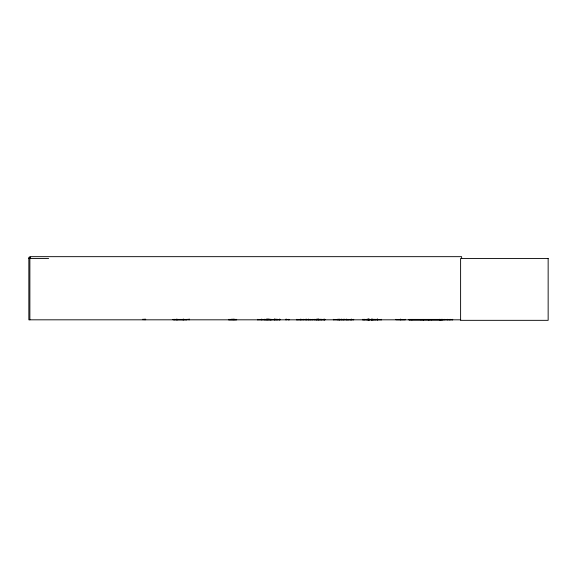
<?xml version="1.0" encoding="UTF-8"?>
<svg xmlns="http://www.w3.org/2000/svg" width="577" height="577" viewBox="0 0 577 577"><rect width="100%" height="100%" fill="white"/><g stroke="black" fill="none" stroke-linecap="round" stroke-linejoin="round"><path stroke-width="0.87" d="M363.445 319.817L363.51 319.305M372.655 319.795L372.72 319.305M362.623 319.737L362.63 319.305L362.551 319.817L381.548 319.766M371.711 319.795L371.703 319.175M371.783 319.737L371.905 319.175M333.362 319.737L353.593 319.752M374.495 319.752L374.473 319.305M228.651 319.817L236.548 319.752M296.578 319.817L303.12 319.752M408.963 319.795L409.122 319.406L443.122 319.406L443.338 319.795M423.338 319.766L422.919 319.817L423.107 319.406L423.525 319.795M423.453 319.781L423.677 319.571M428.783 319.795L428.35 319.802L428.567 319.406L429.367 319.766L429.137 319.406L428.906 319.781M430.976 319.593L431.163 319.795M440.388 319.795L439.955 319.802L440.164 319.406L440.972 319.766L440.741 319.406L440.511 319.781M443.122 319.406L442.934 319.817L409.309 319.809L409.122 319.406M441.686 319.752L441.715 319.348M449.721 319.752L449.757 319.348L449.786 319.817M409.54 319.795L409.692 319.571M420.698 319.593L420.568 319.795M421.268 319.593L421.138 319.795M431.704 319.809L431.546 319.593M343.676 319.752L343.719 319.348L343.769 319.817M276.83 319.752L276.91 319.045M277.068 319.752L277.119 319.348L277.162 319.817M257.457 319.752L279.982 319.752M347.397 319.752L347.448 319.348L347.498 319.817M373.752 319.752L373.802 319.348M439.58 319.752L439.631 319.348M276.736 319.752L276.794 319.348M321.439 319.752L321.497 319.348M324.526 319.752L324.584 319.348M316.225 319.752L316.29 319.348M30.653 257.313L28.85 257.313L28.85 319.817L460.72 319.817M28.85 258.474L48.641 258.474M173.158 319.413L184.712 319.413M313.52 319.413L325.067 319.413M173.136 319.579L184.734 319.564M313.499 319.564L325.096 319.579M173.143 319.781L186.667 319.795M285.608 319.348L289.265 319.766M303.805 319.817L303.805 319.305L303.855 319.687L312.662 319.795M313.506 319.781L325.082 319.781M408.891 319.781L452.801 319.766M339.673 319.752L339.608 319.348M371.516 319.752L371.458 319.348M368.753 319.752L368.826 319.175M288.918 319.752L288.853 319.348M447.839 319.752L447.781 319.348M375.54 319.752L375.49 319.348M310.159 319.752L310.116 319.348M306.142 319.817L306.07 319.175M265.341 319.752L265.297 319.348M350.419 319.752L350.376 319.348L350.326 319.817M344.101 319.752L344.195 319.175M343.827 319.737L343.885 319.175M270.837 319.752L270.793 319.348M264.475 319.752L264.482 319.305M374.805 319.752L374.819 319.305M442.71 319.795L442.263 319.305M450.341 319.737L450.305 319.305M364.13 319.737L364.116 319.305M373.86 319.752L373.838 319.305M461.622 258.474L461.622 256.664L29.867 256.664L29.867 319.817M452.368 319.305L452.368 319.817M447.723 319.305L447.723 319.817M444.326 319.305L444.326 319.817M441.751 319.305L441.751 319.817M439.688 319.305L439.688 319.817M405.249 319.305L405.249 319.817L395.973 319.752L395.973 319.305M400.77 319.175L400.77 319.817M400.452 319.175L400.452 319.817M381.209 319.305L381.159 319.817M377.589 319.175L377.589 319.817M377.387 319.175L377.387 319.817M377.25 319.175L377.25 319.817M377.012 319.175L377.012 319.817M375.439 319.305L375.439 319.817M373.276 319.305L373.276 319.817M372.367 319.305L372.367 319.817M372.28 319.175L372.28 319.817M372.042 319.175L372.042 319.817M371.79 319.305L371.79 319.817M371.393 319.305L371.393 319.817M369.273 319.175L369.273 319.817M368.934 319.175L368.948 319.817M368.436 319.175L368.4 319.817L368.393 319.175M368.083 319.175L368.09 319.817M367.535 319.175L367.535 319.817M367.217 319.175L367.217 319.817M366.171 319.305L366.171 319.817M364.628 319.305L364.628 319.817M353.687 319.305L353.687 319.817M351.465 319.175L351.465 319.817M351.256 319.175L351.256 319.817M346.431 319.175L346.431 319.817M346.207 319.175L346.207 319.817M342.327 319.305L342.327 319.817M341.332 319.175L341.332 319.817M341.101 319.175L341.101 319.817M339.839 319.305L339.839 319.817M339.543 319.305L339.543 319.817M339.283 319.175L339.233 319.817M338.288 319.175L338.288 319.817M337.978 319.175L337.978 319.817M337.206 319.305L337.206 319.817M333.383 319.305L333.383 319.817M324.649 319.305L324.649 319.817M324.13 319.175L324.13 319.817M324.022 319.175L324.022 319.817M321.562 319.305L321.562 319.817M320.819 319.175L320.819 319.817M319.817 319.305L319.759 319.817M318.792 319.045L318.792 319.817M318.742 319.045L318.742 319.817M318.461 319.305L318.403 319.817M317.465 319.045L317.465 319.817L317.4 319.175M316.614 319.175L316.665 319.817M316.355 319.305L316.355 319.817M314.891 319.305L314.891 319.817M312.294 319.305L312.294 319.817M310.065 319.305L310.065 319.817M308.414 319.175L308.414 319.817M308.19 319.175L308.19 319.817M306.286 319.175L306.286 319.817M305.774 319.305L305.774 319.817M303.213 319.305L303.213 319.817M300.956 319.175L300.956 319.817M300.74 319.175L300.74 319.817M296.953 319.305L296.953 319.817M288.796 319.305L288.796 319.817M286.264 319.175L286.264 319.817M286.149 319.175L286.149 319.817M285.543 319.305L285.543 319.817M280.105 319.305L280.105 319.817M279.499 319.175L279.499 319.817M279.391 319.175L279.391 319.817M275.59 319.045L275.59 319.817M274.753 319.175L274.753 319.817M274.522 319.175L274.522 319.817M274.313 319.045L274.313 319.817M271.767 319.305L271.767 319.817M270.916 319.305L270.916 319.817M270.743 319.305L270.743 319.817M270.642 319.305L270.642 319.817M269.784 319.175L269.784 319.817M269.048 319.045L269.048 319.817M268.781 319.305L268.781 319.817L268.709 319.045M267.887 319.175L267.887 319.817M267.771 319.045L267.771 319.817M267.072 319.175L267.072 319.817M266.906 319.045L266.848 319.817M266.603 319.175L266.603 319.817M265.247 319.305L265.247 319.817M264.23 319.305L264.23 319.817L264.143 319.305M261.871 319.175L261.871 319.817M261.648 319.175L261.648 319.817M257.796 319.305L257.796 319.817M236.635 319.305L236.635 319.817M235.618 319.305L235.618 319.817M234.226 319.175L234.226 319.817M233.995 319.175L233.995 319.817M233.122 319.045L233.151 319.817M232.92 319.175L232.92 319.817M231.846 319.045L231.846 319.817M230.115 319.305L230.115 319.817M229.011 319.305L229.011 319.817M189.379 319.045L189.379 319.817M188.102 319.045L188.102 319.817M186.183 319.305L186.183 319.817M183.652 319.175L183.652 319.817M183.536 319.175L183.536 319.817M182.931 319.305L182.931 319.817M177.492 319.305L177.492 319.817M176.887 319.175L176.887 319.817M176.778 319.175L176.778 319.817M174.24 319.305L174.24 319.817M145.635 319.045L145.635 319.817M144.358 319.045L144.358 319.817M143.082 319.045L143.082 319.817M411.502 319.406L411.322 319.817L412.072 319.406L412.31 319.766L411.502 319.406M548.15 258.474L460.605 258.474L460.605 320.336L548.15 320.336L548.15 258.474M348.818 319.752L348.804 319.348L348.789 319.817M369.496 319.817L369.496 319.305L369.439 319.817M368.689 319.817L368.689 319.175L368.609 319.817"/></g></svg>
